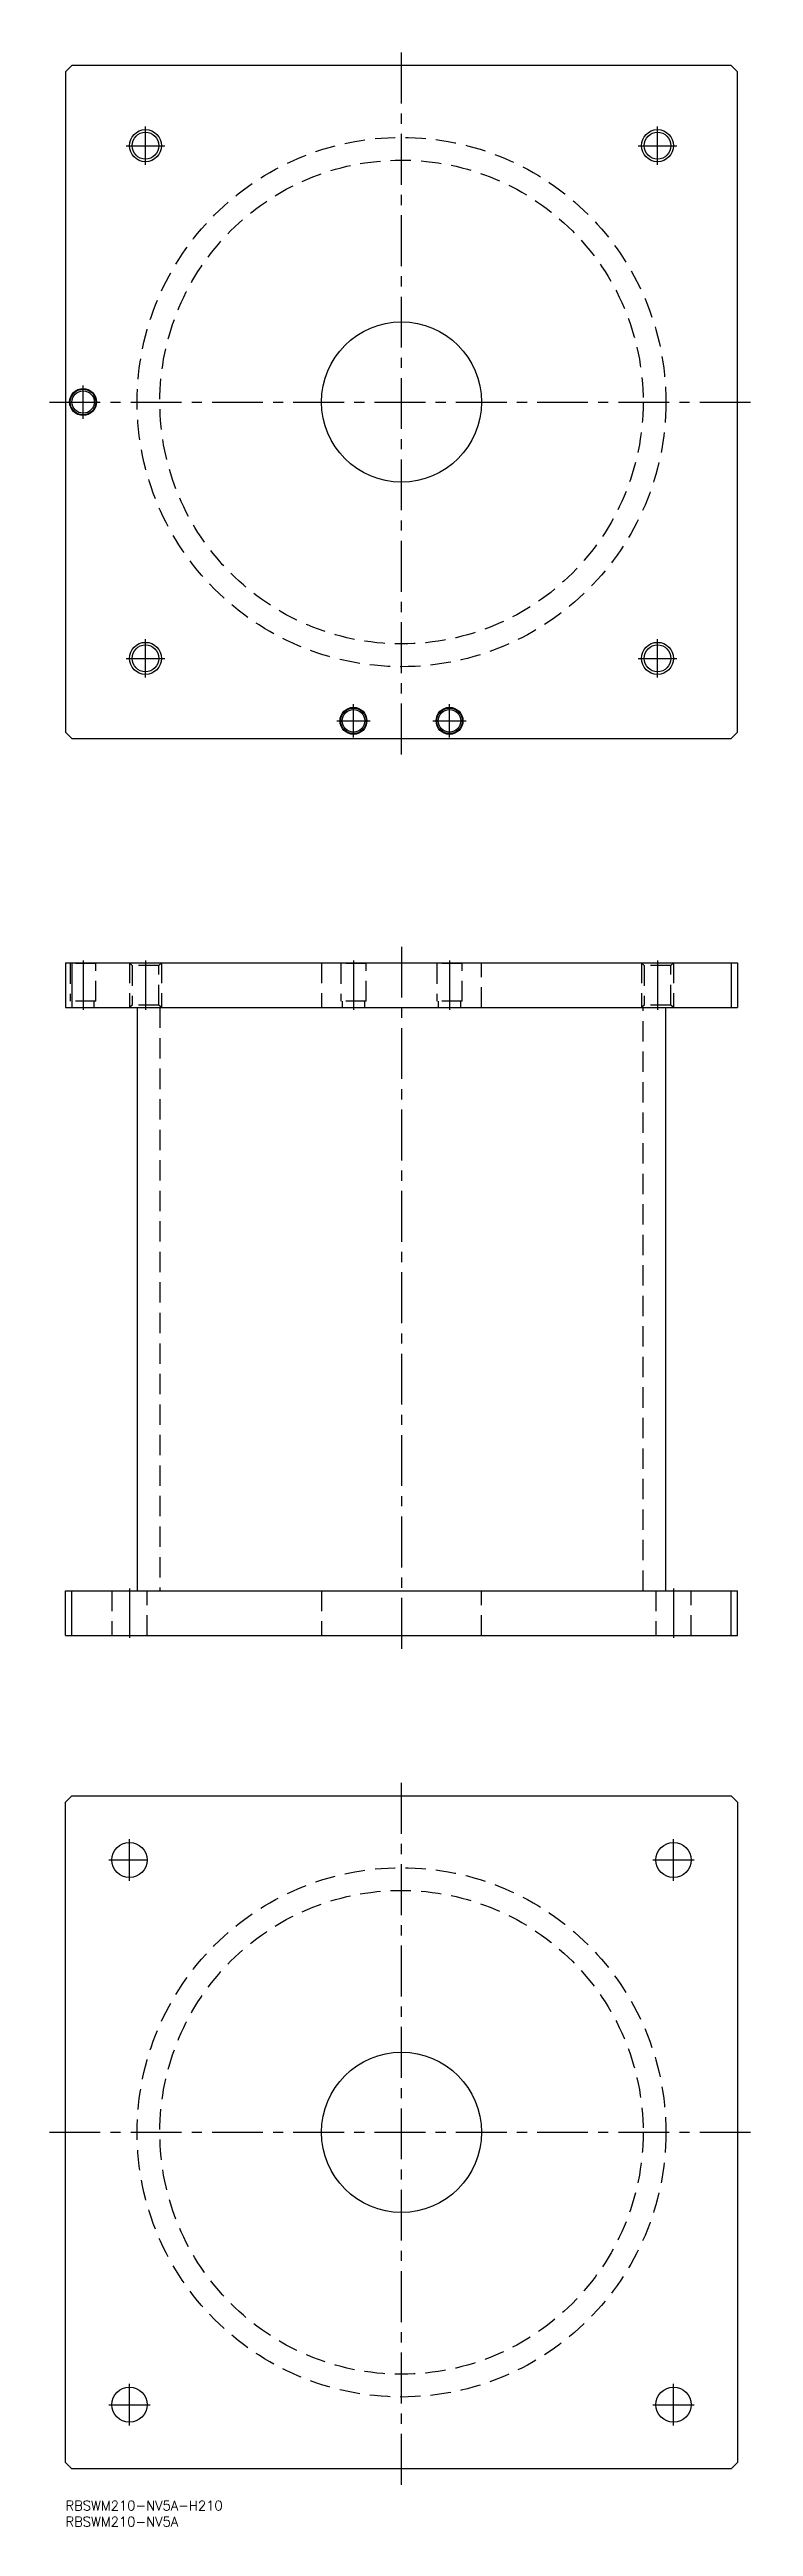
# Model space of a CAD drawing. Extents: x -5 to 215, y -8 to 765.
import ezdxf

# ---------------------------------------------------------------- set-up
doc = ezdxf.new("R2010")
doc.units = 0
doc.header["$LTSCALE"] = 0.5
doc.linetypes.add('CENTER', pattern=[50.8, 31.75, -6.35, 6.35, -6.35])
doc.linetypes.add('DASHED', pattern=[19.05, 12.7, -6.35])
for name, color, linetype in [('MSM_CENTER', 1, 'CENTER'), ('MSM_CONTINUOUS', 7, 'CONTINUOUS'), ('MSM_DASHED', 4, 'DASHED'), ('MSM_NARROW', 5, 'CONTINUOUS'), ('MSM_PART_NUMBER', 7, 'CONTINUOUS')]:
    doc.layers.add(name, color=color, linetype=linetype)
doc.styles.get("Standard").update_dxf_attribs({"font": 'txt.shx', "height": 3, "bigfont": 'bigfont.shx'})

msp = doc.modelspace()

# ---------------------------------------------------------------- linework, layer by layer
at = {"layer": 'MSM_CENTER'}
for p, q in [((105, 545), (105, 765)), ((19, 735), (31, 735)), ((25, 729), (25, 741)), ((179, 735), (191, 735)), ((185, 729), (185, 741)), ((5.5, 649.8), (5.5, 660.2)), ((-5, 655), (215, 655)), ((25, 569), (25, 581)), ((185, 569), (185, 581)), ((19, 575), (31, 575)), ((179, 575), (191, 575)), ((90, 550.3), (90, 560.7)), ((120, 550.3), (120, 560.7)), ((84.8, 555.5), (95.2, 555.5)), ((114.8, 555.5), (125.2, 555.5)), ((5.5, 480.7), (5.5, 465.3)), ((25, 480.7), (25, 465.3)), ((90, 480.7), (90, 465.3)), ((105, 485), (105, 265)), ((120, 480.7), (120, 465.3)), ((185, 480.7), (185, 465.3)), ((20, 284.7), (20, 269.3)), ((190, 284.7), (190, 269.3)), ((105, 5), (105, 225)), ((20, 193.5), (20, 206.5)), ((190, 193.5), (190, 206.5)), ((13.5, 200), (25.775, 200)), ((183.5, 200), (196.5, 200)), ((-5, 115), (215, 115)), ((20, 23.5), (20, 36.5)), ((190, 23.5), (190, 36.5)), ((13.5, 30), (26.5, 30)), ((183.5, 30), (196.5, 30))]:
    msp.add_line(p, q, dxfattribs=at)
at = {"layer": 'MSM_CONTINUOUS'}
for p, q in [((2, 760), (0, 758)), ((0, 758), (0, 552)), ((208, 760), (2, 760)), ((210, 758), (208, 760)), ((210, 552), (210, 758)), ((0, 552), (2, 550)), ((2, 550), (208, 550)), ((208, 550), (210, 552)), ((0, 480), (210, 480)), ((0, 480), (0, 466)), ((2, 480), (2, 466)), ((208, 480), (208, 466)), ((210, 480), (210, 466)), ((0, 466), (210, 466)), ((22.4, 466), (22.4, 284)), ((187.6, 284), (187.6, 466)), ((0, 270), (0, 284)), ((0, 284), (210, 284)), ((2, 270), (2, 284)), ((208, 270), (208, 284)), ((210, 270), (210, 284)), ((0, 270), (210, 270)), ((0, 218), (2, 220)), ((0, 12), (0, 218)), ((2, 220), (208, 220)), ((208, 220), (210, 218)), ((210, 218), (210, 12)), ((2, 10), (0, 12)), ((208, 10), (2, 10)), ((210, 12), (208, 10))]:
    msp.add_line(p, q, dxfattribs=at)
for centre, radius in [((25, 735), 4.188), ((185, 735), 4.188), ((105, 655), 25), ((5.5, 655), 4.2), ((5.5, 655), 4), ((5.5, 655), 3.5), ((25, 575), 4.188), ((185, 575), 4.188), ((90, 555.5), 4.2), ((90, 555.5), 4), ((90, 555.5), 3.5), ((120, 555.5), 4.2), ((120, 555.5), 4), ((120, 555.5), 3.5), ((20, 200), 5.5), ((190, 200), 5.5), ((105, 115), 25), ((20, 30), 5.5), ((190, 30), 5.5)]:
    msp.add_circle(centre, radius, dxfattribs=at)
at = {"layer": 'MSM_DASHED'}
for p, q in [((1.3, 480), (1.5, 479.8)), ((1.5, 479.8), (1.5, 468)), ((9.5, 479.8), (1.5, 479.8)), ((9.5, 479.8), (9.7, 480)), ((9.5, 468), (9.5, 479.8)), ((20, 480), (20.812, 479.188)), ((20, 480), (20, 466)), ((29.188, 479.188), (30, 480)), ((30, 480), (30, 466)), ((80, 480), (80, 466)), ((85.8, 480), (86, 479.8)), ((86, 479.8), (86, 468)), ((94, 479.8), (86, 479.8)), ((94, 479.8), (94.2, 480)), ((94, 468), (94, 479.8)), ((115.8, 480), (116, 479.8)), ((116, 479.8), (116, 468)), ((124, 479.8), (116, 479.8)), ((124, 479.8), (124.2, 480)), ((124, 468), (124, 479.8)), ((130, 466), (130, 480)), ((180, 480), (180.812, 479.188)), ((180, 480), (180, 466)), ((189.188, 479.188), (190, 480)), ((190, 480), (190, 466)), ((20.812, 479.188), (20.812, 466.812)), ((29.188, 479.188), (20.812, 479.188)), ((29.188, 466.812), (29.188, 479.188)), ((180.812, 479.188), (180.812, 466.812)), ((189.188, 479.188), (180.812, 479.188)), ((189.188, 466.812), (189.188, 479.188)), ((9.5, 468), (1.5, 468)), ((9, 466), (9, 468)), ((20.812, 466.812), (20, 466)), ((29.188, 466.812), (20.812, 466.812)), ((30, 466), (29.188, 466.812)), ((29.5, 466), (29.5, 284)), ((94, 468), (86, 468)), ((86.5, 468), (86.5, 466)), ((93.5, 466), (93.5, 468)), ((124, 468), (116, 468)), ((116.5, 468), (116.5, 466)), ((123.5, 466), (123.5, 468)), ((180.812, 466.812), (180, 466)), ((180.5, 284), (180.5, 466)), ((189.188, 466.812), (180.812, 466.812)), ((190, 466), (189.188, 466.812)), ((14.5, 284), (14.5, 270)), ((25.5, 270), (25.5, 284)), ((80, 284), (80, 270)), ((130, 270), (130, 284)), ((184.5, 284), (184.5, 270)), ((195.5, 270), (195.5, 284))]:
    msp.add_line(p, q, dxfattribs=at)
for centre, radius in [((105, 655), 82.6), ((105, 655), 75.5), ((105, 115), 82.6), ((105, 115), 75.5)]:
    msp.add_circle(centre, radius, dxfattribs=at)
at = {"layer": 'MSM_NARROW'}
for centre in [(25, 735), (185, 735), (25, 575), (185, 575)]:
    msp.add_circle(centre, 5, dxfattribs=at)

# ---------------------------------------------------------------- texts
at = {"layer": 'MSM_PART_NUMBER'}
for s, p in [('RBSWM210-NV5A-H210', (0, -3)), ('RBSWM210-NV5A', (0, -8))]:
    msp.add_text(s, height=3, dxfattribs=at).set_placement(p)

doc.saveas('drawing.dxf')
